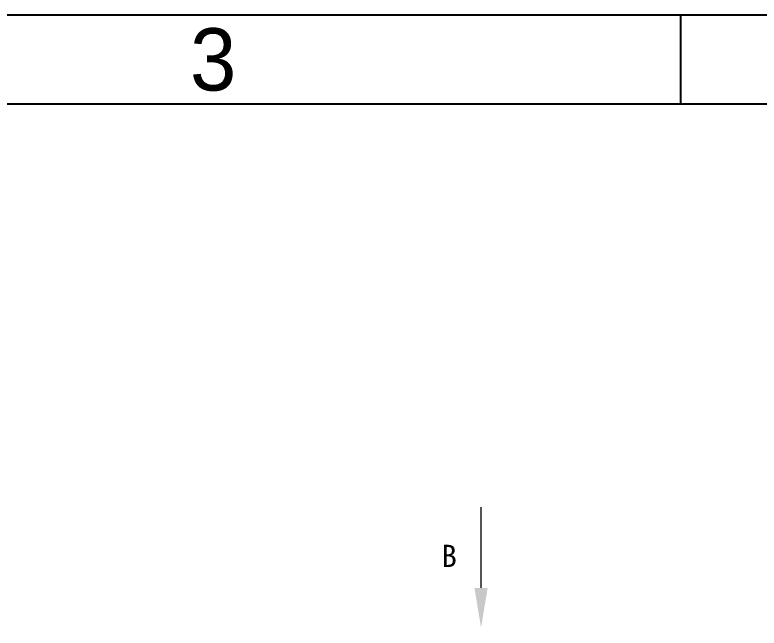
# Model space of a CAD drawing. Header units: millimetres. Extents: x 4086 to 8300, y 123 to 1549.
# Drawn here: x 6860.2 to 7060.9, y 1383.8 to 1549.2 of the extents above; entities that cross this region are included whole.
import ezdxf
from ezdxf.enums import TextEntityAlignment as Align

# ---------------------------------------------------------------- set-up
doc = ezdxf.new("R2010")
doc.units = ezdxf.units.MM
doc.layers.add('标注层', color=7, linetype='Continuous', lineweight=0)
doc.styles.get("Standard").update_dxf_attribs({"font": 'simsun.ttc'})
doc.styles.add('思源黑', font='SourceHanSansCN-Normal.ttf')

# ---------------------------------------------------------------- blocks, each defined once
blk = doc.blocks.new('1')
at = {"color": 2}
blk.add_line((7039.66, 1549.22), (7039.66, 1525.22), dxfattribs=at)
for points in [[(6283.66, 123.62), (6283.66, 1549.22), (8299.66, 1549.22), (8299.66, 123.62)], [(6403.66, 147.62), (6403.66, 1525.22), (8275.66, 1525.22), (8275.66, 147.62)]]:
    blk.add_lwpolyline(points, close=True, dxfattribs=at)
at = {"color": 2, "style": '思源黑'}
blk.add_text('3', height=16.8, dxfattribs=at).set_placement((6913.66, 1537.22), align=Align.MIDDLE_CENTER)
at = {"color": 7, "style": '思源黑'}
for tag, height, p in [('编号', 19.2, (8134.84, 252.67)), ('比例', 8, (7939.66, 171.62))]:
    blk.add_attdef(tag, text='', height=height, dxfattribs=at).set_placement(p, align=Align.MIDDLE)
at = {"linetype": 'Continuous', "lineweight": 0, "ltscale": 0.3, "style": '思源黑'}
for tag, p in [('当前页', (8121.35, 207.93)), ('总页数', (8160.27, 207.93))]:
    blk.add_attdef(tag, text='', height=8, dxfattribs=at).set_placement(p, align=Align.MIDDLE)

msp = doc.modelspace()

# ---------------------------------------------------------------- linework, layer by layer
at = {"layer": '标注层'}
msp.add_line((6985.894, 1394.701), (6985.894, 1416.486), dxfattribs=at)
msp.add_solid([(6984.108, 1394.701), (6987.68, 1394.701), (6985.894, 1383.986)], dxfattribs=at)

# ---------------------------------------------------------------- block references
msp.add_blockref('1', (0, 0))

# ---------------------------------------------------------------- texts
at = {"layer": '标注层', "insert": (6975.277, 1406.304), "char_height": 6, "attachment_point": 1}
msp.add_mtext_dynamic_manual_height_columns('B', width=12.98752, gutter_width=30, heights=[0], dxfattribs=at)

doc.saveas('drawing.dxf')
